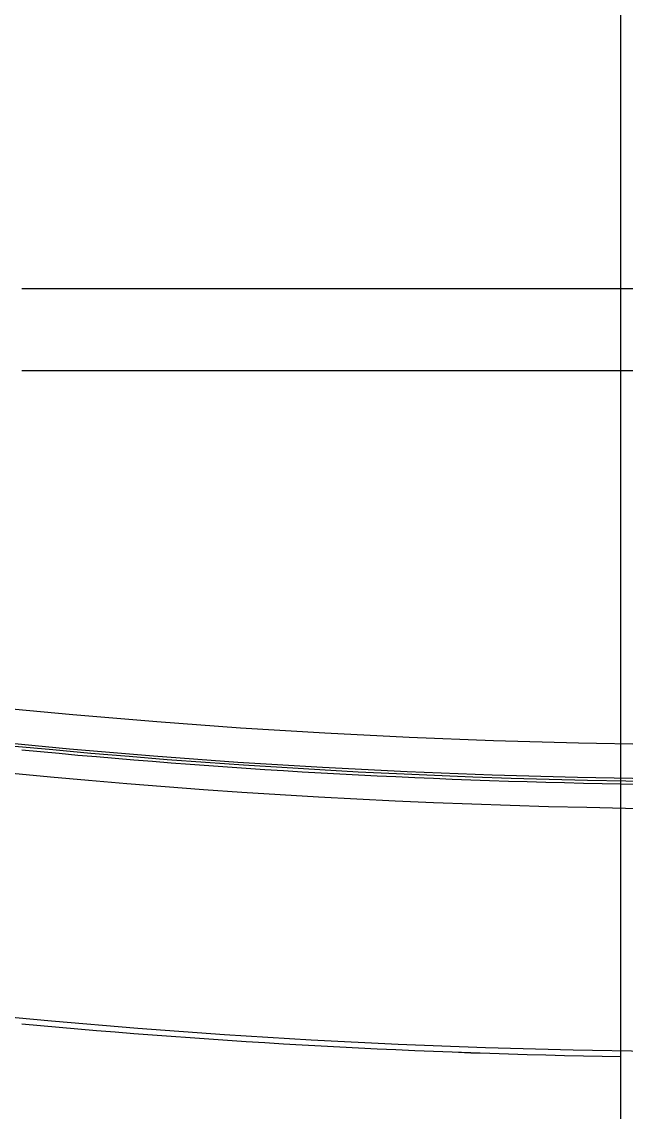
# Model space of a CAD drawing. Header units: metres. Extents: x 0 to 63075, y 0 to 44550.
# Drawn here: x 14032.4 to 14173.1, y 28417.3 to 28671.2 of the extents above; entities that cross this region are included whole.
import ezdxf

# ---------------------------------------------------------------- set-up
doc = ezdxf.new("R2010")
doc.units = ezdxf.units.M
doc.header["$LTSCALE"] = 75
doc.linetypes.add('HIDDEN2', pattern=[4.7625, 3.175, -1.5875])
for name, color, linetype in [('SDM', 7, 'Continuous'), ('SL1', 8, 'Continuous'), ('SL4', 4, 'Continuous'), ('ST1', 7, 'HIDDEN2')]:
    doc.layers.add(name, color=color, linetype=linetype)

# ---------------------------------------------------------------- blocks, each defined once
blk = doc.blocks.new('A$Ca548c4ee')
at = {"layer": 'SL1'}
for radius, start, end in [(1821.5, 111.63329, 68.36671), (1758, 110.23354, 69.76646), (1758, 110.23433, 69.76567), (1750, 110.33011, 69.66989)]:
    blk.add_arc((5942.12, 7584.47), radius, start, end, dxfattribs=at)
blk = doc.blocks.new('A$Ca53c419a')
at = {"layer": 'SL4'}
for p, q in [((4160.19, 420.77), (4160.19, 281.23)), ((4179.24, 281.23), (4179.24, 420.77)), ((3669.71, 281.23), (4459.47, 281.23))]:
    blk.add_line(p, q, dxfattribs=at)
for radius, start, end in [(1821.51, 174.66806, 179.06464), (1821.5, 174.66803, 179.06464), (1758, 174.47485, 179.03085)]:
    blk.add_arc((5821.72, 251.5), radius, start, end, dxfattribs=at)
at = {"layer": 'ST1'}
for p, q in [((4160.19, 281.23), (4160.19, 250.65)), ((4179.24, 250.65), (4179.24, 281.23))]:
    blk.add_line(p, q, dxfattribs=at)
for radius, start, end in [(1763.63, 172.09373, 181.39302), (1757.28, 172.09373, 181.39302), (1758, 179.03085, 181.47542)]:
    blk.add_arc((5821.72, 251.5), radius, start, end, dxfattribs=at)

msp = doc.modelspace()

# ---------------------------------------------------------------- block references
at = {"layer": 'SDM'}
msp.add_blockref('A$Ca548c4ee', (8259.51, 22668.36), dxfattribs=at)
at = {"layer": 'SDM', "rotation": 90}
msp.add_blockref('A$Ca53c419a', (14453.13, 24429.77), dxfattribs=at)

doc.saveas('drawing.dxf')
